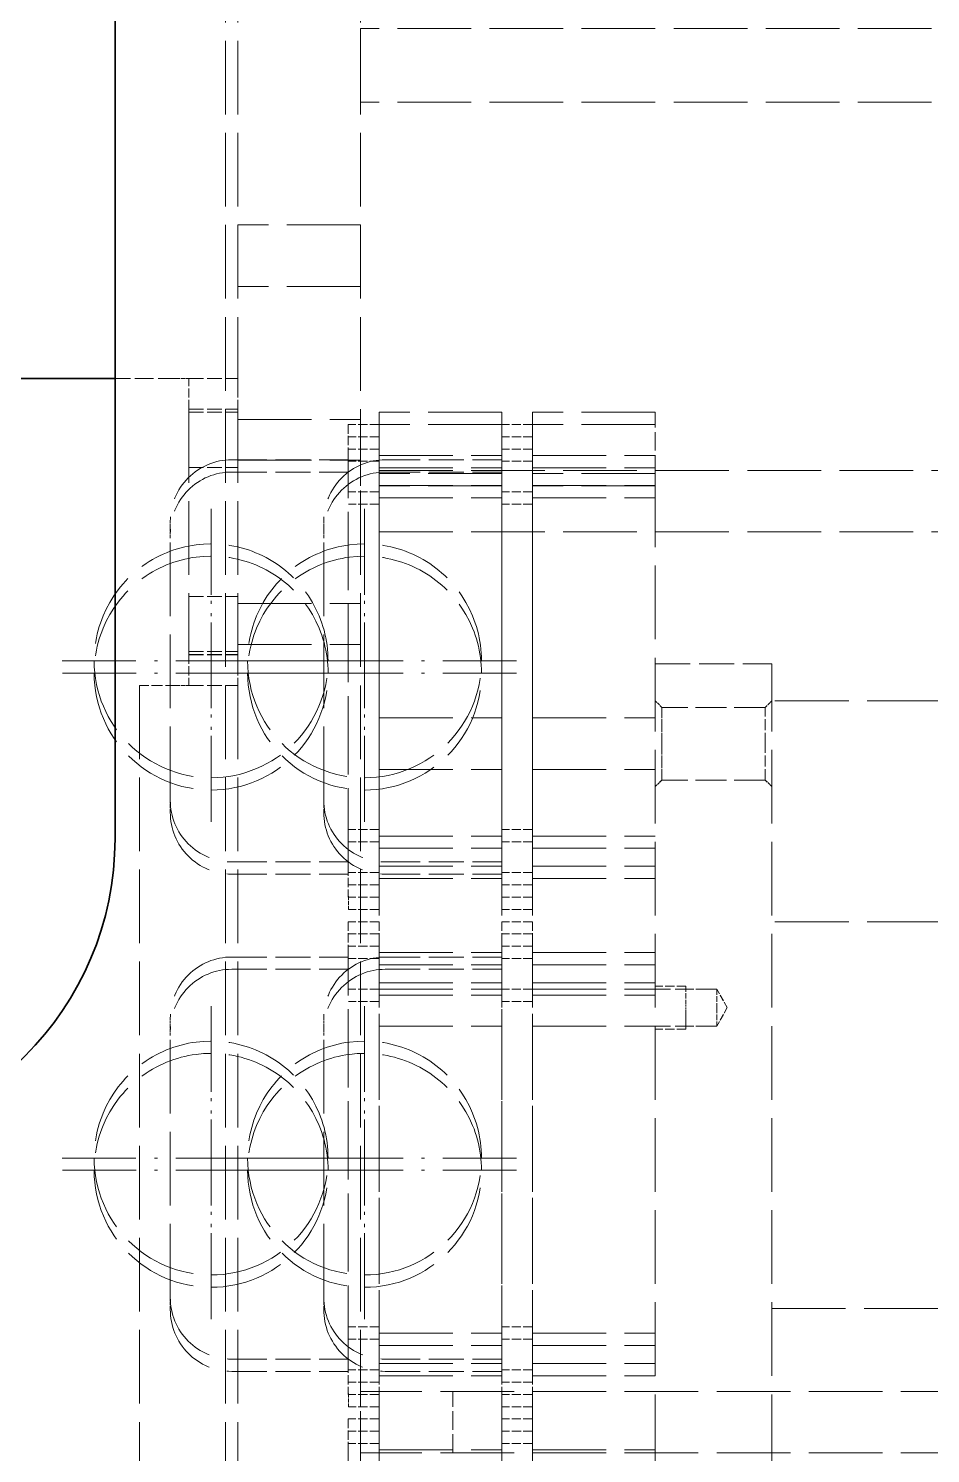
# Model space of a CAD drawing. Extents: x 0 to 18500, y -51 to 3802.
# Drawn here: x 3184.2 to 3331.2, y 2985.4 to 3217.5 of the extents above; entities that cross this region are included whole.
import ezdxf

# ---------------------------------------------------------------- set-up
doc = ezdxf.new("R2010")
doc.units = 0
doc.header["$MEASUREMENT"] = 0
for name, pattern in [('CENTER-HOKUTO', [23, 20, -1, 1, -1]), ('DASHDOT', [18.5, 12, -3, 0.5, -3]), ('DASHED', [15, 12, -3]), ('HIDDEN-HOKUTO', [3.8, 2.5, -1.3])]:
    doc.linetypes.add(name, pattern=pattern)
doc.layers.get('0').update_dxf_attribs({"linetype": 'CONTINUOUS'})
doc.layers.add('AM_7', color=2, linetype='CENTER-HOKUTO')
doc.layers.add('AM_HID', color=1, linetype='HIDDEN-HOKUTO')

msp = doc.modelspace()

# ---------------------------------------------------------------- linework, layer by layer
at = {"color": 7, "lineweight": 35}
for p, q in [((3198.3324, 3085.48996), (3198.3324, 3245.48996)), ((3198.33216, 3160.49008), (3162.33264, 3160.49008))]:
    msp.add_line(p, q, dxfattribs=at)
msp.add_arc((3148.3324, 3085.48996), 50, 269.9999907, 359.9999905, dxfattribs=at)
at = {"layer": 'AM_7', "color": 2, "linetype": 'DASHDOT', "lineweight": 13}
for p, q in [((3213.98279, 3139.2551), (3213.98279, 3089.72519)), ((3238.98279, 3139.2551), (3238.98279, 3089.72519)), ((3213.98572, 3137.25656), (3213.98572, 3087.72653)), ((3238.98572, 3137.25656), (3238.98572, 3087.72653)), ((3238.74768, 3114.4902), (3189.2179, 3114.4902)), ((3263.74768, 3114.49008), (3214.2179, 3114.49008)), ((3238.75061, 3112.49155), (3189.22083, 3112.49155)), ((3263.75061, 3112.49155), (3214.22083, 3112.49155)), ((3213.98279, 3058.2551), (3213.98279, 3008.72519)), ((3238.98279, 3058.2551), (3238.98279, 3008.72519)), ((3213.98572, 3056.25656), (3213.98572, 3006.72653)), ((3238.98572, 3056.25656), (3238.98572, 3006.72653)), ((3238.74768, 3033.4902), (3189.2179, 3033.4902)), ((3263.74768, 3033.49008), (3214.2179, 3033.49008)), ((3238.75061, 3031.49155), (3189.22083, 3031.49155)), ((3263.75061, 3031.49155), (3214.22083, 3031.49155))]:
    msp.add_line(p, q, dxfattribs=at)
at = {"layer": 'AM_HID', "color": 1, "linetype": 'DASHED', "lineweight": 13}
for p, q in [((3216.3324, 3245.48996), (3216.3324, 2495.4899)), ((3218.3324, 3245.48996), (3218.3324, 2370.48996)), ((3238.3324, 3245.48996), (3238.3324, 2495.4899)), ((3436.3324, 3217.48996), (3238.3324, 3217.48996)), ((3436.3324, 3205.48996), (3238.3324, 3205.48996)), ((3238.33313, 3185.4902), (3218.33313, 3185.4902)), ((3238.33557, 3185.49142), (3218.33557, 3185.49142)), ((3238.33264, 3175.49008), (3218.33264, 3175.49008)), ((3210.3324, 3155.48996), (3210.3324, 3115.48996)), ((3218.3324, 3155.48996), (3218.3324, 3115.48996)), ((3261.33264, 3154.99008), (3241.33264, 3154.99008)), ((3286.33264, 3154.99008), (3266.33264, 3154.99008)), ((3218.33264, 3153.81345), (3238.33264, 3153.81345)), ((3218.33606, 3153.81515), (3238.33606, 3153.81515)), ((3261.33557, 3152.99155), (3241.33557, 3152.99155)), ((3286.33557, 3152.99155), (3266.33557, 3152.99155)), ((3236.33264, 3080.99008), (3236.33264, 3147.99008)), ((3241.33264, 3080.99008), (3241.33264, 3147.99008)), ((3241.33264, 3147.94858), (3261.33264, 3147.94858)), ((3241.33289, 3147.9487), (3261.33289, 3147.9487)), ((3261.33264, 3080.99008), (3261.33264, 3147.99008)), ((3266.33264, 3080.99008), (3266.33264, 3147.99008)), ((3266.33264, 3147.94858), (3286.33264, 3147.94858)), ((3266.33289, 3147.9487), (3286.33289, 3147.9487)), ((3218.33264, 3147.16647), (3238.33264, 3147.16647)), ((3218.33606, 3147.16818), (3238.33606, 3147.16818)), ((3403.3324, 3145.48996), (3238.3324, 3145.48996)), ((3241.33557, 3145.95004), (3261.33557, 3145.95004)), ((3241.33582, 3145.95004), (3261.33582, 3145.95004)), ((3266.33557, 3145.95004), (3286.33557, 3145.95004)), ((3266.33582, 3145.95004), (3286.33582, 3145.95004)), ((3236.33289, 3081.74008), (3236.33289, 3143.23093)), ((3241.33264, 3144.99008), (3241.33264, 2597.99008)), ((3261.33264, 3144.99008), (3241.33264, 3144.99008)), ((3241.33264, 3143.03159), (3261.33264, 3143.03159)), ((3261.33289, 3144.9902), (3241.33289, 3144.9902)), ((3241.33289, 3143.03171), (3261.33289, 3143.03171)), ((3261.33557, 3142.99155), (3241.33557, 3142.99155)), ((3261.33582, 3142.99167), (3241.33582, 3142.99167)), ((3261.33264, 3144.99008), (3261.33264, 2597.99008)), ((3261.33289, 3081.74008), (3261.33289, 3143.23093)), ((3266.33264, 3144.99008), (3266.33264, 2597.99008)), ((3286.33264, 3144.99008), (3266.33264, 3144.99008)), ((3266.33264, 3143.03159), (3286.33264, 3143.03159)), ((3286.33289, 3144.9902), (3266.33289, 3144.9902)), ((3266.33289, 3143.03171), (3286.33289, 3143.03171)), ((3286.33557, 3142.99155), (3266.33557, 3142.99155)), ((3286.33582, 3142.99155), (3266.33582, 3142.99167)), ((3286.33264, 3144.99008), (3286.33264, 2597.99008)), ((3241.33557, 3141.03305), (3261.33557, 3141.03305)), ((3241.33582, 3141.03305), (3261.33582, 3141.03305)), ((3266.33557, 3141.03305), (3286.33557, 3141.03305)), ((3266.33582, 3141.03305), (3286.33582, 3141.03305)), ((3207.33289, 3091.76462), (3207.33289, 3134.45517)), ((3232.33289, 3091.76462), (3232.33289, 3134.45517)), ((3403.3324, 3135.48996), (3238.3324, 3135.48996)), ((3218.33264, 3123.81345), (3238.33264, 3123.81345)), ((3218.33606, 3123.81515), (3238.33606, 3123.81515)), ((3218.33264, 3117.16647), (3238.33264, 3117.16647)), ((3218.33606, 3117.16818), (3238.33606, 3117.16818)), ((3286.33264, 2877.99008), (3286.33264, 3113.99008)), ((3305.33264, 2877.99008), (3305.33264, 3113.99008)), ((3202.33264, 3110.49008), (3202.33264, 2901.77853)), ((3437.83289, 3107.99008), (3305.33289, 3107.99008)), ((3437.83557, 3107.99155), (3305.33582, 3107.99155)), ((3241.33264, 3105.17807), (3261.33264, 3105.17807)), ((3241.33289, 3105.17819), (3261.33289, 3105.17819)), ((3241.33557, 3105.17953), (3261.33557, 3105.17953)), ((3241.33582, 3105.17966), (3261.33582, 3105.17953)), ((3266.33264, 3105.17807), (3286.33264, 3105.17807)), ((3266.33289, 3105.17819), (3286.33289, 3105.17819)), ((3266.33557, 3105.17953), (3286.33557, 3105.17953)), ((3266.33582, 3105.17953), (3286.33582, 3105.17953)), ((3241.33264, 3096.80209), (3261.33264, 3096.80209)), ((3241.33289, 3096.80222), (3261.33289, 3096.80222)), ((3241.33557, 3096.80356), (3261.33557, 3096.80356)), ((3241.33582, 3096.80356), (3261.33582, 3096.80356)), ((3266.33264, 3096.80209), (3286.33264, 3096.80209)), ((3266.33289, 3096.80222), (3286.33289, 3096.80222)), ((3266.33557, 3096.80356), (3286.33557, 3096.80356)), ((3266.33582, 3096.80356), (3286.33582, 3096.80356)), ((3241.33264, 3085.94858), (3261.33264, 3085.94858)), ((3241.33289, 3085.9487), (3261.33289, 3085.9487)), ((3266.33264, 3085.94858), (3286.33264, 3085.94858)), ((3266.33289, 3085.9487), (3286.33289, 3085.9487)), ((3241.33557, 3083.95004), (3261.33557, 3083.95004)), ((3241.33582, 3083.95004), (3261.33582, 3083.95004)), ((3266.33557, 3083.95004), (3286.33557, 3083.95004)), ((3266.33582, 3083.95004), (3286.33582, 3083.95004)), ((3241.33264, 3081.03159), (3261.33264, 3081.03159)), ((3241.33289, 3081.03171), (3261.33289, 3081.03171)), ((3266.33264, 3081.03159), (3286.33264, 3081.03159)), ((3266.33289, 3081.03171), (3286.33289, 3081.03171)), ((3241.33557, 3079.03305), (3261.33557, 3079.03305)), ((3241.33582, 3079.03305), (3261.33582, 3079.03305)), ((3266.33557, 3079.03305), (3286.33557, 3079.03305)), ((3266.33582, 3079.03305), (3286.33582, 3079.03305)), ((3437.83289, 3071.99008), (3305.33289, 3071.99008)), ((3437.83557, 3071.99155), (3305.33557, 3071.99155)), ((3236.33264, 2999.99008), (3236.33264, 3066.99008)), ((3241.33264, 2999.99008), (3241.33264, 3066.99008)), ((3241.33264, 3066.94858), (3261.33264, 3066.94858)), ((3241.33289, 3066.9487), (3261.33289, 3066.9487)), ((3261.33264, 2999.99008), (3261.33264, 3066.99008)), ((3266.33264, 2999.99008), (3266.33264, 3066.99008)), ((3266.33264, 3066.94858), (3286.33264, 3066.94858)), ((3266.33289, 3066.9487), (3286.33289, 3066.9487)), ((3241.33557, 3064.95004), (3261.33557, 3064.95004)), ((3241.33582, 3064.95004), (3261.33582, 3064.95004)), ((3266.33557, 3064.95004), (3286.33557, 3064.95004)), ((3266.33582, 3064.95004), (3286.33582, 3064.95004)), ((3236.33289, 3000.74008), (3236.33289, 3062.23093)), ((3241.33264, 3062.03159), (3261.33264, 3062.03159)), ((3241.33289, 3062.03171), (3261.33289, 3062.03171)), ((3261.33289, 3000.74008), (3261.33289, 3062.23093)), ((3266.33264, 3062.03159), (3286.33264, 3062.03159)), ((3266.33289, 3062.03171), (3286.33289, 3062.03171)), ((3241.33289, 3060.99008), (3261.33289, 3060.99008)), ((3241.33557, 3060.99155), (3261.33557, 3060.99155)), ((3241.33557, 3060.03305), (3261.33557, 3060.03305)), ((3241.33582, 3060.03305), (3261.33582, 3060.03305)), ((3266.33289, 3060.99008), (3286.33289, 3060.99008)), ((3266.33557, 3060.99155), (3286.33557, 3060.99155)), ((3266.33557, 3060.03305), (3286.33557, 3060.03305)), ((3266.33582, 3060.03305), (3286.33582, 3060.03305)), ((3241.33289, 3054.99008), (3261.33289, 3054.99008)), ((3241.33557, 3054.99155), (3261.33557, 3054.99155)), ((3266.33289, 3054.99008), (3286.33289, 3054.99008)), ((3266.33557, 3054.99155), (3286.33557, 3054.99155)), ((3207.33289, 3010.76462), (3207.33289, 3053.45517)), ((3232.33289, 3010.76462), (3232.33289, 3053.45517)), ((3305.33289, 3008.99008), (3383.83264, 3008.99008)), ((3305.33557, 3008.99155), (3383.83557, 3008.99155)), ((3241.33264, 3004.94858), (3261.33264, 3004.94858)), ((3241.33289, 3004.9487), (3261.33289, 3004.9487)), ((3266.33264, 3004.94858), (3286.33264, 3004.94858)), ((3266.33289, 3004.9487), (3286.33289, 3004.9487)), ((3241.33557, 3002.95004), (3261.33557, 3002.95004)), ((3241.33582, 3002.95004), (3261.33582, 3002.95004)), ((3266.33557, 3002.95004), (3286.33557, 3002.95004)), ((3266.33582, 3002.95004), (3286.33582, 3002.95004)), ((3241.33264, 3000.03159), (3261.33264, 3000.03159)), ((3241.33289, 3000.03171), (3261.33289, 3000.03171)), ((3266.33264, 3000.03159), (3286.33264, 3000.03159)), ((3266.33289, 3000.03171), (3286.33289, 3000.03171)), ((3241.33557, 2998.03305), (3261.33557, 2998.03305)), ((3241.33582, 2998.03305), (3261.33582, 2998.03305)), ((3266.33557, 2998.03305), (3286.33557, 2998.03305)), ((3266.33582, 2998.03305), (3286.33582, 2998.03305)), ((3338.3324, 2995.48996), (3238.3324, 2995.48996)), ((3236.33264, 2918.99008), (3236.33264, 2985.99008)), ((3338.3324, 2985.48996), (3238.3324, 2985.48996)), ((3241.33264, 2918.99008), (3241.33264, 2985.99008)), ((3241.33264, 2985.94858), (3261.33264, 2985.94858)), ((3241.33289, 2985.9487), (3261.33289, 2985.9487)), ((3261.33264, 2918.99008), (3261.33264, 2985.99008)), ((3266.33264, 2918.99008), (3266.33264, 2985.99008)), ((3266.33264, 2985.94858), (3286.33264, 2985.94858)), ((3266.33289, 2985.9487), (3286.33289, 2985.9487))]:
    msp.add_line(p, q, dxfattribs=at)
at = {"layer": 'AM_HID', "color": 1, "linetype": 'DASHED', "lineweight": 13, "ltscale": 0.3}
msp.add_line((3238.3324, 3205.48996), (3238.3324, 3217.48996), dxfattribs=at)
at = {"layer": 'AM_HID', "color": 1, "linetype": 'DASHED', "lineweight": 13, "ltscale": 0.250012}
msp.add_line((3208.33264, 3160.49008), (3198.33216, 3160.49008), dxfattribs=at)
at = {"layer": 'AM_HID', "color": 1, "linetype": 'DASHED', "lineweight": 13, "ltscale": 0.05}
for p, q in [((3208.33264, 3160.49008), (3210.33264, 3160.49008)), ((3208.33264, 3110.49008), (3210.33264, 3110.49008))]:
    msp.add_line(p, q, dxfattribs=at)
at = {"layer": 'AM_HID', "color": 1, "linetype": 'DASHED', "lineweight": 13, "ltscale": 0.2}
for p, q in [((3210.3324, 3160.48996), (3218.3324, 3160.48996)), ((3210.3324, 3155.48996), (3218.3324, 3155.48996)), ((3210.33264, 3154.98996), (3218.33264, 3154.98996)), ((3210.33606, 3155.49167), (3218.33606, 3155.49167)), ((3210.33264, 3145.98996), (3218.33264, 3145.98996)), ((3210.33264, 3124.98996), (3218.33264, 3124.98996)), ((3210.3324, 3115.48996), (3218.3324, 3115.48996)), ((3210.33264, 3115.98996), (3218.33264, 3115.98996)), ((3210.33606, 3115.49167), (3218.33606, 3115.49167)), ((3210.3324, 3110.48996), (3218.3324, 3110.48996))]:
    msp.add_line(p, q, dxfattribs=at)
at = {"layer": 'AM_HID', "color": 1, "linetype": 'DASHED', "lineweight": 13, "ltscale": 0.125}
for p, q in [((3210.3324, 3155.48996), (3210.3324, 3160.48996)), ((3218.3324, 3155.48996), (3218.3324, 3160.48996)), ((3236.33264, 3152.99008), (3236.33264, 3147.99008)), ((3241.33264, 3152.99008), (3236.33264, 3152.99008)), ((3241.33264, 3152.99008), (3241.33264, 3147.99008)), ((3261.33264, 3152.99008), (3261.33264, 3147.99008)), ((3266.33264, 3152.99008), (3261.33264, 3152.99008)), ((3266.33264, 3152.99008), (3266.33264, 3147.99008)), ((3241.33557, 3150.99155), (3236.33557, 3150.99155)), ((3266.33557, 3150.99155), (3261.33557, 3150.99155)), ((3241.33264, 3148.99008), (3236.33264, 3148.99008)), ((3241.33289, 3148.9902), (3236.33289, 3148.9902)), ((3266.33264, 3148.99008), (3261.33264, 3148.99008)), ((3266.33289, 3148.9902), (3261.33289, 3148.9902)), ((3241.33557, 3146.99155), (3236.33557, 3146.99155)), ((3241.33582, 3146.99155), (3236.33582, 3146.99155)), ((3266.33557, 3146.99155), (3261.33557, 3146.99155)), ((3266.33582, 3146.99155), (3261.33582, 3146.99155)), ((3241.33264, 3141.99008), (3236.33264, 3141.99008)), ((3241.33289, 3141.9902), (3236.33289, 3141.9902)), ((3266.33264, 3141.99008), (3261.33264, 3141.99008)), ((3266.33289, 3141.9902), (3261.33289, 3141.9902)), ((3241.33557, 3139.99155), (3236.33557, 3139.99155)), ((3241.33582, 3139.99155), (3236.33582, 3139.99155)), ((3266.33557, 3139.99155), (3261.33557, 3139.99155)), ((3266.33582, 3139.99155), (3261.33582, 3139.99155)), ((3210.3324, 3115.48996), (3210.3324, 3110.48996)), ((3218.3324, 3115.48996), (3218.3324, 3110.48996)), ((3241.33264, 3086.99008), (3236.33264, 3086.99008)), ((3241.33289, 3086.9902), (3236.33289, 3086.9902)), ((3241.33557, 3084.99155), (3236.33557, 3084.99155)), ((3241.33582, 3084.99155), (3236.33582, 3084.99155)), ((3266.33264, 3086.99008), (3261.33264, 3086.99008)), ((3266.33289, 3086.9902), (3261.33289, 3086.9902)), ((3266.33557, 3084.99155), (3261.33557, 3084.99155)), ((3266.33582, 3084.99155), (3261.33582, 3084.99155)), ((3236.33264, 3080.99008), (3236.33264, 3075.99008)), ((3241.33264, 3080.99008), (3241.33264, 3075.99008)), ((3261.33264, 3080.99008), (3261.33264, 3075.99008)), ((3266.33264, 3080.99008), (3266.33264, 3075.99008)), ((3241.33264, 3079.99008), (3236.33264, 3079.99008)), ((3241.33289, 3079.9902), (3236.33289, 3079.9902)), ((3241.33557, 3077.99155), (3236.33557, 3077.99155)), ((3241.33582, 3077.99155), (3236.33582, 3077.99155)), ((3266.33264, 3079.99008), (3261.33264, 3079.99008)), ((3266.33289, 3079.9902), (3261.33289, 3079.9902)), ((3266.33557, 3077.99155), (3261.33557, 3077.99155)), ((3266.33582, 3077.99155), (3261.33582, 3077.99155)), ((3241.33264, 3075.99008), (3236.33264, 3075.99008)), ((3266.33264, 3075.99008), (3261.33264, 3075.99008)), ((3241.33557, 3073.99155), (3236.33557, 3073.99155)), ((3266.33557, 3073.99155), (3261.33557, 3073.99155)), ((3236.33264, 3071.99008), (3236.33264, 3066.99008)), ((3241.33264, 3071.99008), (3236.33264, 3071.99008)), ((3241.33264, 3071.99008), (3241.33264, 3066.99008)), ((3261.33264, 3071.99008), (3261.33264, 3066.99008)), ((3266.33264, 3071.99008), (3261.33264, 3071.99008)), ((3266.33264, 3071.99008), (3266.33264, 3066.99008)), ((3241.33557, 3069.99155), (3236.33557, 3069.99155)), ((3266.33557, 3069.99155), (3261.33557, 3069.99155)), ((3241.33264, 3067.99008), (3236.33264, 3067.99008)), ((3241.33289, 3067.9902), (3236.33289, 3067.9902)), ((3266.33264, 3067.99008), (3261.33264, 3067.99008)), ((3266.33289, 3067.9902), (3261.33289, 3067.9902)), ((3241.33557, 3065.99155), (3236.33557, 3065.99155)), ((3241.33582, 3065.99155), (3236.33582, 3065.99155)), ((3266.33557, 3065.99155), (3261.33557, 3065.99155)), ((3266.33582, 3065.99155), (3261.33582, 3065.99155)), ((3241.33264, 3060.99008), (3236.33264, 3060.99008)), ((3241.33289, 3060.9902), (3236.33289, 3060.9902)), ((3266.33264, 3060.99008), (3261.33264, 3060.99008)), ((3266.33289, 3060.9902), (3261.33289, 3060.9902)), ((3291.33557, 3061.49155), (3286.33557, 3061.49155)), ((3296.33557, 3060.99155), (3291.33557, 3060.99155)), ((3241.33557, 3058.99155), (3236.33557, 3058.99155)), ((3241.33582, 3058.99155), (3236.33582, 3058.99155)), ((3266.33557, 3058.99155), (3261.33557, 3058.99155)), ((3266.33582, 3058.99155), (3261.33582, 3058.99155)), ((3296.33557, 3054.99155), (3291.33557, 3054.99155)), ((3291.33557, 3054.49155), (3286.33557, 3054.49155)), ((3241.33264, 3005.99008), (3236.33264, 3005.99008)), ((3241.33289, 3005.9902), (3236.33289, 3005.9902)), ((3241.33557, 3003.99155), (3236.33557, 3003.99155)), ((3241.33582, 3003.99155), (3236.33582, 3003.99155)), ((3266.33264, 3005.99008), (3261.33264, 3005.99008)), ((3266.33289, 3005.9902), (3261.33289, 3005.9902)), ((3266.33557, 3003.99155), (3261.33557, 3003.99155)), ((3266.33582, 3003.99155), (3261.33582, 3003.99155)), ((3236.33264, 2999.99008), (3236.33264, 2994.99008)), ((3241.33264, 2999.99008), (3241.33264, 2994.99008)), ((3261.33264, 2999.99008), (3261.33264, 2994.99008)), ((3266.33264, 2999.99008), (3266.33264, 2994.99008)), ((3241.33264, 2998.99008), (3236.33264, 2998.99008)), ((3241.33289, 2998.9902), (3236.33289, 2998.9902)), ((3241.33557, 2996.99155), (3236.33557, 2996.99155)), ((3241.33582, 2996.99155), (3236.33582, 2996.99155)), ((3266.33264, 2998.99008), (3261.33264, 2998.99008)), ((3266.33289, 2998.9902), (3261.33289, 2998.9902)), ((3266.33557, 2996.99155), (3261.33557, 2996.99155)), ((3266.33582, 2996.99155), (3261.33582, 2996.99155)), ((3241.33264, 2994.99008), (3236.33264, 2994.99008)), ((3266.33264, 2994.99008), (3261.33264, 2994.99008)), ((3241.33557, 2992.99155), (3236.33557, 2992.99155)), ((3266.33557, 2992.99155), (3261.33557, 2992.99155)), ((3236.33264, 2990.99008), (3236.33264, 2985.99008)), ((3241.33264, 2990.99008), (3236.33264, 2990.99008)), ((3241.33264, 2990.99008), (3241.33264, 2985.99008)), ((3261.33264, 2990.99008), (3261.33264, 2985.99008)), ((3266.33264, 2990.99008), (3261.33264, 2990.99008)), ((3266.33264, 2990.99008), (3266.33264, 2985.99008)), ((3241.33557, 2988.99155), (3236.33557, 2988.99155)), ((3266.33557, 2988.99155), (3261.33557, 2988.99155)), ((3241.33264, 2986.99008), (3236.33264, 2986.99008)), ((3241.33289, 2986.9902), (3236.33289, 2986.9902)), ((3266.33264, 2986.99008), (3261.33264, 2986.99008)), ((3266.33289, 2986.9902), (3261.33289, 2986.9902))]:
    msp.add_line(p, q, dxfattribs=at)
at = {"layer": 'AM_HID', "color": 1, "linetype": 'DASHED', "lineweight": 13, "ltscale": 0.25}
for p, q in [((3241.33264, 3144.99008), (3241.33264, 3154.99008)), ((3261.33264, 3144.99008), (3261.33264, 3154.99008)), ((3266.33264, 3144.99008), (3266.33264, 3154.99008)), ((3286.33264, 3144.99008), (3286.33264, 3154.99008)), ((3238.3324, 3135.48996), (3238.3324, 3145.48996)), ((3296.33289, 3060.99008), (3286.33289, 3060.99008)), ((3296.33289, 3054.99008), (3286.33289, 3054.99008)), ((3238.3324, 2985.48996), (3238.3324, 2995.48996)), ((3253.33264, 2985.49008), (3253.33264, 2995.49008)), ((3253.33582, 2985.49167), (3253.33582, 2995.49167))]:
    msp.add_line(p, q, dxfattribs=at)
at = {"layer": 'AM_HID', "color": 1, "linetype": 'DASHED', "lineweight": 13, "ltscale": 0.475}
for p, q in [((3217.33289, 3147.2402), (3236.33289, 3147.24008)), ((3242.33289, 3147.24008), (3261.33289, 3147.24008)), ((3217.33582, 3145.24155), (3236.33582, 3145.24155)), ((3242.33582, 3145.24155), (3261.33582, 3145.24155)), ((3286.33264, 3113.99008), (3305.33264, 3113.99008)), ((3217.33289, 3081.7402), (3236.33289, 3081.74008)), ((3242.33289, 3081.74008), (3261.33289, 3081.74008)), ((3217.33557, 3079.74155), (3236.33557, 3079.74155)), ((3242.33557, 3079.74155), (3261.33557, 3079.74155)), ((3217.33289, 3066.2402), (3236.33289, 3066.24008)), ((3217.33557, 3064.24155), (3236.33557, 3064.24155)), ((3242.33289, 3066.24008), (3261.33289, 3066.24008)), ((3242.33557, 3064.24155), (3261.33557, 3064.24155)), ((3217.33289, 3000.7402), (3236.33289, 3000.74008)), ((3242.33289, 3000.74008), (3261.33289, 3000.74008)), ((3217.33557, 2998.74155), (3236.33557, 2998.74155)), ((3242.33557, 2998.74155), (3261.33557, 2998.74155))]:
    msp.add_line(p, q, dxfattribs=at)
at = {"layer": 'AM_HID', "color": 1, "linetype": 'DASHED', "lineweight": 13, "ltscale": 0.100229}
for p, q in [((3236.33289, 3143.23093), (3236.33289, 3147.24008)), ((3261.33289, 3143.23093), (3261.33289, 3147.24008)), ((3236.33289, 3062.23093), (3236.33289, 3066.24008)), ((3261.33289, 3062.23093), (3261.33289, 3066.24008))]:
    msp.add_line(p, q, dxfattribs=at)
at = {"layer": 'AM_HID', "color": 1, "linetype": 'DASHED', "lineweight": 13, "ltscale": 0.028909}
for p, q in [((3207.33289, 3136.04892), (3207.33289, 3137.20529)), ((3232.33289, 3136.04892), (3232.33289, 3137.20529)), ((3207.33289, 3055.04892), (3207.33289, 3056.20529)), ((3232.33289, 3055.04892), (3232.33289, 3056.20529))]:
    msp.add_line(p, q, dxfattribs=at)
at = {"layer": 'AM_HID', "color": 1, "linetype": 'DASHED', "lineweight": 13, "ltscale": 0.039844}
for p, q in [((3207.33289, 3134.45517), (3207.33289, 3136.04892)), ((3232.33289, 3134.45517), (3232.33289, 3136.04892)), ((3207.33289, 3053.45517), (3207.33289, 3055.04892)), ((3232.33289, 3053.45517), (3232.33289, 3055.04892))]:
    msp.add_line(p, q, dxfattribs=at)
at = {"layer": 'AM_HID', "color": 1, "linetype": 'DASHED', "lineweight": 13, "ltscale": 0.15}
msp.add_line((3208.33264, 3110.49008), (3202.33264, 3110.49008), dxfattribs=at)
at = {"layer": 'AM_HID', "color": 1, "linetype": 'DASHED', "lineweight": 13, "ltscale": 0.038273}
for p, q in [((3287.41516, 3106.90756), (3286.33264, 3107.99008)), ((3287.41541, 3106.90768), (3286.33289, 3107.9902)), ((3287.41809, 3106.90903), (3286.33557, 3107.99155)), ((3304.25013, 3106.90756), (3305.33264, 3107.99008)), ((3304.25037, 3106.90768), (3305.33289, 3107.9902)), ((3304.25305, 3106.90903), (3305.33557, 3107.99155)), ((3304.2533, 3106.90903), (3305.33582, 3107.99155)), ((3287.41516, 3095.0726), (3286.33264, 3093.99008)), ((3287.41541, 3095.07272), (3286.33289, 3093.9902)), ((3287.41809, 3095.07407), (3286.33557, 3093.99155)), ((3287.41834, 3095.07407), (3286.33582, 3093.99155)), ((3304.25013, 3095.0726), (3305.33264, 3093.99008)), ((3304.25037, 3095.07272), (3305.33289, 3093.9902)), ((3304.25305, 3095.07407), (3305.33557, 3093.99155)), ((3304.2533, 3095.07407), (3305.33582, 3093.99155))]:
    msp.add_line(p, q, dxfattribs=at)
at = {"layer": 'AM_HID', "color": 1, "linetype": 'DASHED', "lineweight": 13, "ltscale": 0.038271}
msp.add_line((3287.41834, 3106.90915), (3286.33582, 3107.99155), dxfattribs=at)
at = {"layer": 'AM_HID', "color": 1, "linetype": 'DASHED', "lineweight": 13, "ltscale": 0.147937}
for p, q in [((3287.41516, 3100.99008), (3287.41516, 3106.90756)), ((3287.41541, 3106.90768), (3287.41541, 3100.9902)), ((3287.41809, 3106.90903), (3287.41809, 3100.99155)), ((3304.25013, 3100.99008), (3304.25013, 3106.90756)), ((3304.25037, 3100.9902), (3304.25037, 3106.90768)), ((3304.25305, 3100.99155), (3304.25305, 3106.90903)), ((3304.2533, 3100.99155), (3304.2533, 3106.90903)), ((3287.41516, 3100.99008), (3287.41516, 3095.0726)), ((3287.41541, 3100.9902), (3287.41541, 3095.07272)), ((3287.41809, 3100.99155), (3287.41809, 3095.07407)), ((3287.41834, 3095.07407), (3287.41834, 3100.99155)), ((3304.25013, 3095.0726), (3304.25013, 3100.99008)), ((3304.25037, 3095.07272), (3304.25037, 3100.9902)), ((3304.25305, 3095.07407), (3304.25305, 3100.99155)), ((3304.2533, 3095.07407), (3304.2533, 3100.99155))]:
    msp.add_line(p, q, dxfattribs=at)
at = {"layer": 'AM_HID', "color": 1, "linetype": 'DASHED', "lineweight": 13, "ltscale": 0.420874}
for p, q in [((3304.25013, 3106.90756), (3287.41516, 3106.90756)), ((3304.25037, 3106.90768), (3287.41541, 3106.90768)), ((3304.25305, 3106.90903), (3287.41809, 3106.90903)), ((3304.2533, 3106.90903), (3287.41834, 3106.90915)), ((3304.25013, 3095.0726), (3287.41516, 3095.0726)), ((3304.25037, 3095.07272), (3287.41541, 3095.07272)), ((3304.25305, 3095.07407), (3287.41809, 3095.07407)), ((3304.2533, 3095.07407), (3287.41834, 3095.07407))]:
    msp.add_line(p, q, dxfattribs=at)
at = {"layer": 'AM_HID', "color": 1, "linetype": 'DASHED', "lineweight": 13, "ltscale": 0.14794}
msp.add_line((3287.41834, 3106.90915), (3287.41834, 3100.99155), dxfattribs=at)
at = {"layer": 'AM_HID', "color": 1, "linetype": 'DASHED', "lineweight": 13, "ltscale": 0.048166}
for p, q in [((3207.33582, 3089.81345), (3207.33582, 3091.74008)), ((3232.33582, 3089.81345), (3232.33582, 3091.74008)), ((3207.33557, 3008.81345), (3207.33557, 3010.74008)), ((3232.33557, 3008.81345), (3232.33557, 3010.74008))]:
    msp.add_line(p, q, dxfattribs=at)
at = {"layer": 'AM_HID', "color": 1, "linetype": 'DASHED', "lineweight": 13, "ltscale": 0.054013}
for p, q in [((3236.33557, 3076.15207), (3236.33557, 3073.99155)), ((3236.33557, 2995.15207), (3236.33557, 2992.99155))]:
    msp.add_line(p, q, dxfattribs=at)
at = {"layer": 'AM_HID', "color": 1, "linetype": 'DASHED', "lineweight": 13, "ltscale": 0.075}
for p, q in [((3291.33557, 3061.49155), (3291.33557, 3058.49155)), ((3296.33289, 3060.99008), (3296.33289, 3057.99008)), ((3296.33557, 3060.99155), (3296.33557, 3057.99155)), ((3291.33557, 3057.49155), (3291.33557, 3054.49155)), ((3296.33289, 3057.99008), (3296.33289, 3054.99008)), ((3296.33557, 3057.99155), (3296.33557, 3054.99155))]:
    msp.add_line(p, q, dxfattribs=at)
at = {"layer": 'AM_HID', "color": 1, "linetype": 'DASHED', "lineweight": 13, "ltscale": 0.086601}
for q in [(3296.33289, 3060.99008), (3296.33289, 3054.99008)]:
    msp.add_line((3298.06482, 3057.99008), q, dxfattribs=at)
at = {"layer": 'AM_HID', "color": 1, "linetype": 'DASHED', "lineweight": 13, "ltscale": 0.086604}
for q in [(3296.33557, 3060.99155), (3296.33557, 3054.99155)]:
    msp.add_line((3298.06775, 3057.99155), q, dxfattribs=at)
at = {"layer": 'AM_HID', "color": 1, "linetype": 'DASHED', "lineweight": 13, "ltscale": 0.0125}
for p, q in [((3291.33557, 3057.99155), (3291.33557, 3058.49155)), ((3291.33557, 3057.49155), (3291.33557, 3057.99155))]:
    msp.add_line(p, q, dxfattribs=at)
at = {"layer": 'AM_HID', "color": 1, "linetype": 'DASHED', "lineweight": 13, "ltscale": 0.062479}
msp.add_line((3291.33557, 3057.49069), (3291.33557, 3054.99155), dxfattribs=at)
at = {"layer": 'AM_HID', "color": 1, "linetype": 'DASHED', "lineweight": 13}
for centre, radius, start, end in [((3217.33289, 3137.24008), 10.00008, 90.0002825, 180.199177), ((3242.33289, 3137.24008), 10.00008, 90.0002825, 180.199177), ((3217.33606, 3135.24106), 10.00058, 90.0019764, 180.5272173), ((3242.33606, 3135.24106), 10.00058, 90.0019764, 180.5272173), ((3213.98279, 3114.4902), 19.05, 359.9999905, 179.9999913), ((3213.98572, 3112.49155), 19.05, 359.9999905, 179.9999913), ((3238.98279, 3114.49008), 19.05, 359.9999905, 179.9999913), ((3238.98572, 3112.49155), 19.05, 359.9999905, 179.9999913), ((3213.98279, 3114.4902), 19.05, 179.9999913, 359.9999905), ((3238.98279, 3114.49008), 19.05, 179.9999913, 359.9999905), ((3213.98572, 3112.49155), 19.05, 179.9999913, 359.9999905), ((3238.98572, 3112.49155), 19.05, 179.9999913, 359.9999905), ((3217.33289, 3091.7402), 10, 179.8599315, 269.9999907), ((3217.33582, 3089.74191), 10.00035, 179.5901527, 269.9987886), ((3242.33289, 3091.74008), 10, 179.8599315, 269.9999907), ((3242.33582, 3089.74191), 10.00035, 179.5901527, 269.9987886), ((3217.33289, 3056.24008), 10.00008, 90.0002825, 180.199177), ((3217.33606, 3054.24106), 10.00058, 90.0019764, 180.5272173), ((3242.33289, 3056.24008), 10.00008, 90.0002825, 180.199177), ((3242.33606, 3054.24106), 10.00058, 90.0019764, 180.5272173), ((3213.98279, 3033.4902), 19.05, 359.9999905, 179.9999913), ((3238.98279, 3033.49008), 19.05, 359.9999905, 179.9999913), ((3213.98572, 3031.49155), 19.05, 359.9999905, 179.9999913), ((3238.98572, 3031.49155), 19.05, 359.9999905, 179.9999913), ((3213.98279, 3033.4902), 19.05, 179.9999913, 359.9999905), ((3238.98279, 3033.49008), 19.05, 179.9999913, 359.9999905), ((3213.98572, 3031.49155), 19.05, 179.9999913, 359.9999905), ((3238.98572, 3031.49155), 19.05, 179.9999913, 359.9999905), ((3217.33289, 3010.7402), 10, 179.8599315, 269.9999907), ((3242.33289, 3010.74008), 10, 179.8599315, 269.9999907), ((3217.33582, 3008.74191), 10.00035, 179.5901527, 269.9987886), ((3242.33582, 3008.74191), 10.00035, 179.5901527, 269.9987886)]:
    msp.add_arc(centre, radius, start, end, dxfattribs=at)

doc.saveas('drawing.dxf')
